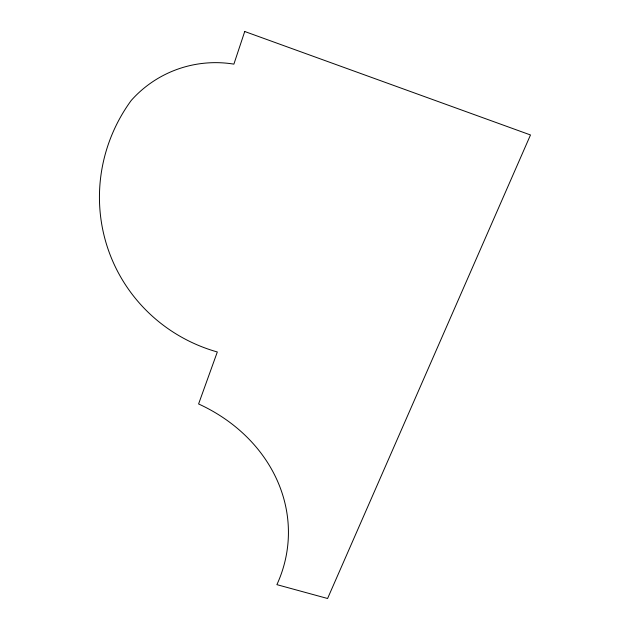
<?xml version="1.0" encoding="UTF-8"?>
<svg xmlns="http://www.w3.org/2000/svg" width="630" height="630" viewBox="0 0 630 630"><rect width="100%" height="100%" fill="white"/><g stroke="black" fill="none" stroke-linecap="round" stroke-linejoin="round"><path stroke-width="0.94" d="M244.731 31.5L233.887 64.134A112.802 111.951 11.9 0 0 131.197 100.493A166.139 162.879 -24.9 0 0 217.318 351.973L198.592 403.956A165.218 142.79 3.2 0 1 276.893 584.648L327.584 598.5L530.491 134.97L244.731 31.5"/></g></svg>
